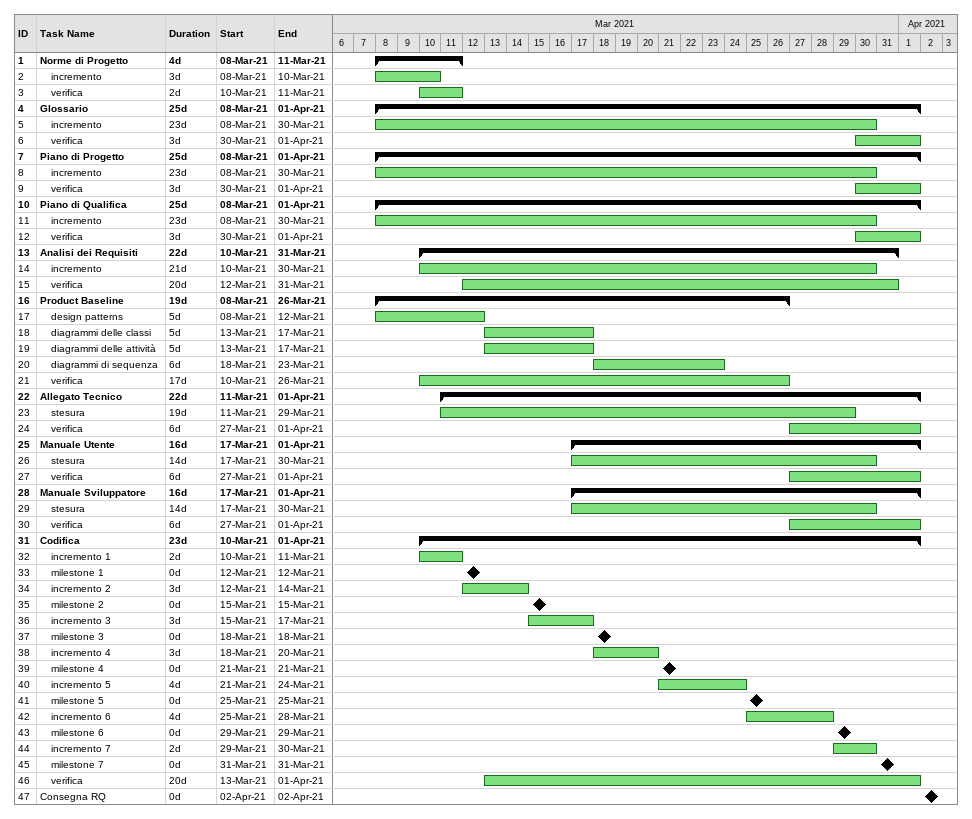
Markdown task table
| ID | Level | Task | Duration | Start | Finish |
|---|---|---|---|---|---|
| 1 | 1 | **Norme di Progetto** | 4d | 2021-03-08 | 2021-03-11 |
| 2 | 2 | incremento | 3d | 2021-03-08 | 2021-03-10 |
| 3 | 2 | verifica | 2d | 2021-03-10 | 2021-03-11 |
| 4 | 1 | **Glossario** | 25d | 2021-03-08 | 2021-04-01 |
| 5 | 2 | incremento | 23d | 2021-03-08 | 2021-03-30 |
| 6 | 2 | verifica | 3d | 2021-03-30 | 2021-04-01 |
| 7 | 1 | **Piano di Progetto** | 25d | 2021-03-08 | 2021-04-01 |
| 8 | 2 | incremento | 23d | 2021-03-08 | 2021-03-30 |
| 9 | 2 | verifica | 3d | 2021-03-30 | 2021-04-01 |
| 10 | 1 | **Piano di Qualifica** | 25d | 2021-03-08 | 2021-04-01 |
| 11 | 2 | incremento | 23d | 2021-03-08 | 2021-03-30 |
| 12 | 2 | verifica | 3d | 2021-03-30 | 2021-04-01 |
| 13 | 1 | **Analisi dei Requisiti** | 22d | 2021-03-10 | 2021-03-31 |
| 14 | 2 | incremento | 21d | 2021-03-10 | 2021-03-30 |
| 15 | 2 | verifica | 20d | 2021-03-12 | 2021-03-31 |
| 16 | 1 | **Product Baseline** | 19d | 2021-03-08 | 2021-03-26 |
| 17 | 2 | design patterns | 5d | 2021-03-08 | 2021-03-12 |
| 18 | 2 | diagrammi delle classi | 5d | 2021-03-13 | 2021-03-17 |
| 19 | 2 | diagrammi delle attività | 5d | 2021-03-13 | 2021-03-17 |
| 20 | 2 | diagrammi di sequenza | 6d | 2021-03-18 | 2021-03-23 |
| 21 | 2 | verifica | 17d | 2021-03-10 | 2021-03-26 |
| 22 | 1 | **Allegato Tecnico** | 22d | 2021-03-11 | 2021-04-01 |
| 23 | 2 | stesura | 19d | 2021-03-11 | 2021-03-29 |
| 24 | 2 | verifica | 6d | 2021-03-27 | 2021-04-01 |
| 25 | 1 | **Manuale Utente** | 16d | 2021-03-17 | 2021-04-01 |
| 26 | 2 | stesura | 14d | 2021-03-17 | 2021-03-30 |
| 27 | 2 | verifica | 6d | 2021-03-27 | 2021-04-01 |
| 28 | 1 | **Manuale Sviluppatore** | 16d | 2021-03-17 | 2021-04-01 |
| 29 | 2 | stesura | 14d | 2021-03-17 | 2021-03-30 |
| 30 | 2 | verifica | 6d | 2021-03-27 | 2021-04-01 |
| 31 | 1 | **Codifica** | 23d | 2021-03-10 | 2021-04-01 |
| 32 | 2 | incremento 1 | 2d | 2021-03-10 | 2021-03-11 |
| 33 | 2 | milestone 1 | 0d | 2021-03-12 | 2021-03-12 |
| 34 | 2 | incremento 2 | 3d | 2021-03-12 | 2021-03-14 |
| 35 | 2 | milestone 2 | 0d | 2021-03-15 | 2021-03-15 |
| 36 | 2 | incremento 3 | 3d | 2021-03-15 | 2021-03-17 |
| 37 | 2 | milestone 3 | 0d | 2021-03-18 | 2021-03-18 |
| 38 | 2 | incremento 4 | 3d | 2021-03-18 | 2021-03-20 |
| 39 | 2 | milestone 4 | 0d | 2021-03-21 | 2021-03-21 |
| 40 | 2 | incremento 5 | 4d | 2021-03-21 | 2021-03-24 |
| 41 | 2 | milestone 5 | 0d | 2021-03-25 | 2021-03-25 |
| 42 | 2 | incremento 6 | 4d | 2021-03-25 | 2021-03-28 |
| 43 | 2 | milestone 6 | 0d | 2021-03-29 | 2021-03-29 |
| 44 | 2 | incremento 7 | 2d | 2021-03-29 | 2021-03-30 |
| 45 | 2 | milestone 7 | 0d | 2021-03-31 | 2021-03-31 |
| 46 | 2 | verifica | 20d | 2021-03-13 | 2021-04-01 |
| 47 | 1 | Consegna RQ | 0d | 2021-04-02 | 2021-04-02 |
